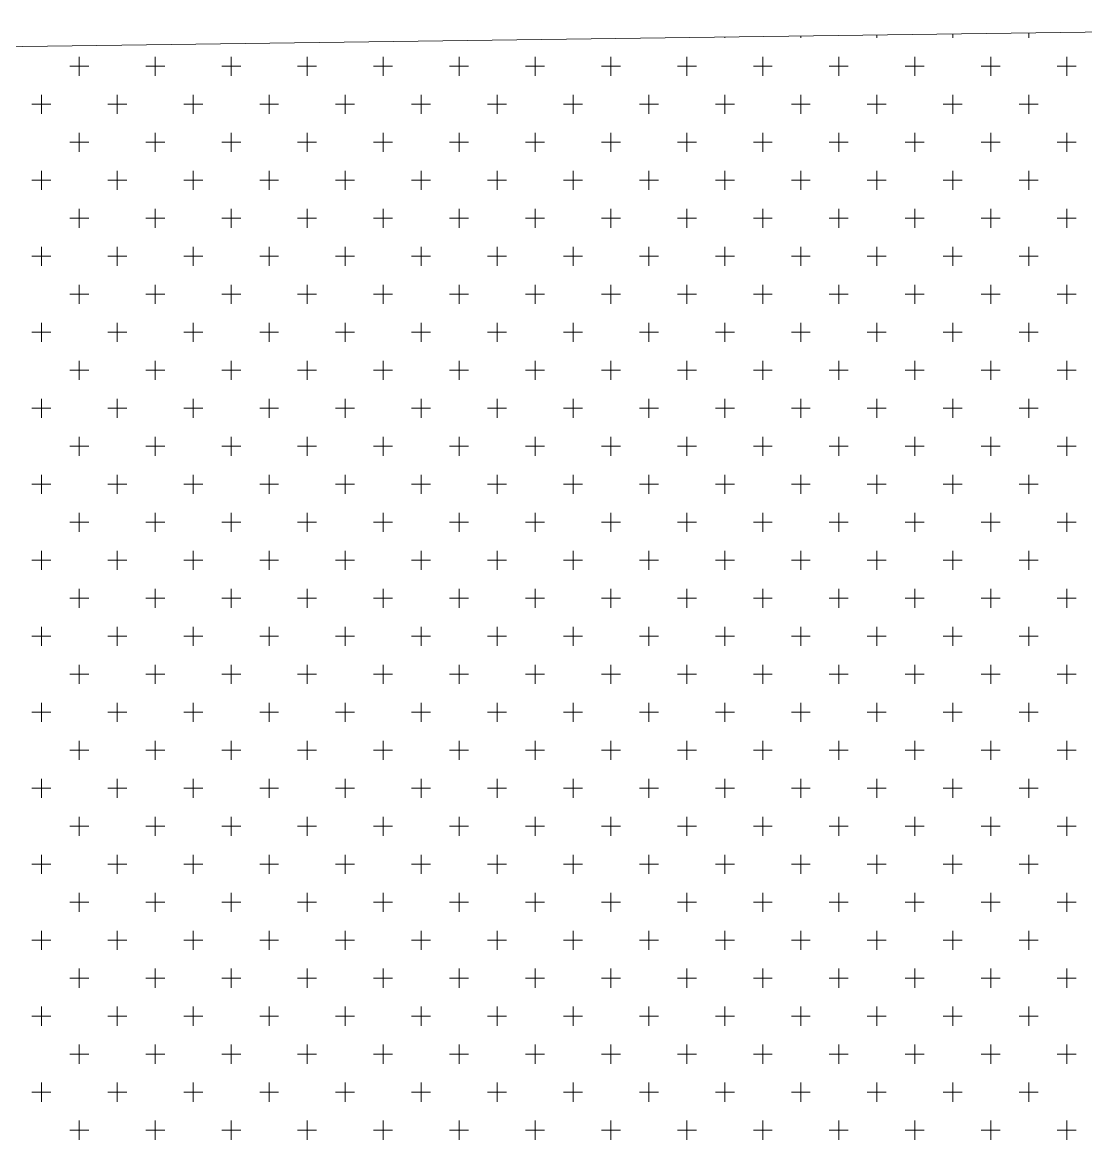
# Model space of a CAD drawing. Header units: metres. Extents: x 476631 to 477421, y 4483749 to 4484052.
# Drawn here: x 477248.7 to 477266.48, y 4484028.21 to 4484046.88 of the extents above; entities that cross this region are included whole.
import ezdxf

# ---------------------------------------------------------------- set-up
doc = ezdxf.new("R2010")
doc.units = ezdxf.units.M
doc.layers.add('PL_İDARİ_TESİS', color=163, linetype='Continuous', lineweight=0)

msp = doc.modelspace()

# ---------------------------------------------------------------- linework, layer by layer
at = {"layer": 'PL_İDARİ_TESİS', "color": 5}
msp.add_line((477226.811, 4484046.184), (477278.8, 4484046.885), dxfattribs=at)
at = {"layer": 'PL_İDARİ_TESİS', "color": 5, "linetype": 'Continuous'}
for p, q in [((477264.254, 4484046.626), (477264.254, 4484046.689)), ((477265.524, 4484046.626), (477265.524, 4484046.706)), ((477260.444, 4484046.626), (477260.444, 4484046.637)), ((477261.714, 4484046.626), (477261.714, 4484046.654)), ((477262.984, 4484046.626), (477262.984, 4484046.672)), ((477249.649, 4484045.991), (477249.649, 4484046.309)), ((477250.919, 4484045.991), (477250.919, 4484046.309)), ((477252.189, 4484045.991), (477252.189, 4484046.309)), ((477253.459, 4484045.991), (477253.459, 4484046.309)), ((477254.729, 4484045.991), (477254.729, 4484046.309)), ((477255.999, 4484045.991), (477255.999, 4484046.309)), ((477257.269, 4484045.991), (477257.269, 4484046.309)), ((477258.539, 4484045.991), (477258.539, 4484046.309)), ((477259.809, 4484045.991), (477259.809, 4484046.309)), ((477261.079, 4484045.991), (477261.079, 4484046.309)), ((477262.349, 4484045.991), (477262.349, 4484046.309)), ((477263.619, 4484045.991), (477263.619, 4484046.309)), ((477264.889, 4484045.991), (477264.889, 4484046.309)), ((477266.159, 4484045.991), (477266.159, 4484046.309)), ((477249.49, 4484046.15), (477249.807, 4484046.15)), ((477250.76, 4484046.15), (477251.077, 4484046.15)), ((477252.03, 4484046.15), (477252.347, 4484046.15)), ((477253.3, 4484046.15), (477253.617, 4484046.15)), ((477254.57, 4484046.15), (477254.887, 4484046.15)), ((477255.84, 4484046.15), (477256.157, 4484046.15)), ((477257.11, 4484046.15), (477257.427, 4484046.15)), ((477258.38, 4484046.15), (477258.697, 4484046.15)), ((477259.65, 4484046.15), (477259.967, 4484046.15)), ((477260.92, 4484046.15), (477261.237, 4484046.15)), ((477262.19, 4484046.15), (477262.507, 4484046.15)), ((477263.46, 4484046.15), (477263.777, 4484046.15)), ((477264.73, 4484046.15), (477265.047, 4484046.15)), ((477266, 4484046.15), (477266.317, 4484046.15)), ((477249.014, 4484045.356), (477249.014, 4484045.674)), ((477250.284, 4484045.356), (477250.284, 4484045.674)), ((477251.554, 4484045.356), (477251.554, 4484045.674)), ((477252.824, 4484045.356), (477252.824, 4484045.674)), ((477254.094, 4484045.356), (477254.094, 4484045.674)), ((477255.364, 4484045.356), (477255.364, 4484045.674)), ((477256.634, 4484045.356), (477256.634, 4484045.674)), ((477257.904, 4484045.356), (477257.904, 4484045.674)), ((477259.174, 4484045.356), (477259.174, 4484045.674)), ((477260.444, 4484045.356), (477260.444, 4484045.674)), ((477261.714, 4484045.356), (477261.714, 4484045.674)), ((477262.984, 4484045.356), (477262.984, 4484045.674)), ((477264.254, 4484045.356), (477264.254, 4484045.674)), ((477265.524, 4484045.356), (477265.524, 4484045.674)), ((477248.855, 4484045.515), (477249.172, 4484045.515)), ((477250.125, 4484045.515), (477250.442, 4484045.515)), ((477251.395, 4484045.515), (477251.712, 4484045.515)), ((477252.665, 4484045.515), (477252.982, 4484045.515)), ((477253.935, 4484045.515), (477254.252, 4484045.515)), ((477255.205, 4484045.515), (477255.522, 4484045.515)), ((477256.475, 4484045.515), (477256.792, 4484045.515)), ((477257.745, 4484045.515), (477258.062, 4484045.515)), ((477259.015, 4484045.515), (477259.333, 4484045.515)), ((477260.285, 4484045.515), (477260.602, 4484045.515)), ((477261.555, 4484045.515), (477261.872, 4484045.515)), ((477262.825, 4484045.515), (477263.143, 4484045.515)), ((477264.095, 4484045.515), (477264.412, 4484045.515)), ((477265.365, 4484045.515), (477265.683, 4484045.515)), ((477249.649, 4484044.721), (477249.649, 4484045.039)), ((477250.919, 4484044.721), (477250.919, 4484045.039)), ((477252.189, 4484044.721), (477252.189, 4484045.039)), ((477253.459, 4484044.721), (477253.459, 4484045.039)), ((477254.729, 4484044.721), (477254.729, 4484045.039)), ((477255.999, 4484044.721), (477255.999, 4484045.039)), ((477257.269, 4484044.721), (477257.269, 4484045.039)), ((477258.539, 4484044.721), (477258.539, 4484045.039)), ((477259.809, 4484044.721), (477259.809, 4484045.039)), ((477261.079, 4484044.721), (477261.079, 4484045.039)), ((477262.349, 4484044.721), (477262.349, 4484045.039)), ((477263.619, 4484044.721), (477263.619, 4484045.039)), ((477264.889, 4484044.721), (477264.889, 4484045.039)), ((477266.159, 4484044.721), (477266.159, 4484045.039)), ((477249.49, 4484044.88), (477249.807, 4484044.88)), ((477250.76, 4484044.88), (477251.077, 4484044.88)), ((477252.03, 4484044.88), (477252.347, 4484044.88)), ((477253.3, 4484044.88), (477253.617, 4484044.88)), ((477254.57, 4484044.88), (477254.887, 4484044.88)), ((477255.84, 4484044.88), (477256.157, 4484044.88)), ((477257.11, 4484044.88), (477257.427, 4484044.88)), ((477258.38, 4484044.88), (477258.697, 4484044.88)), ((477259.65, 4484044.88), (477259.967, 4484044.88)), ((477260.92, 4484044.88), (477261.237, 4484044.88)), ((477262.19, 4484044.88), (477262.507, 4484044.88)), ((477263.46, 4484044.88), (477263.777, 4484044.88)), ((477264.73, 4484044.88), (477265.047, 4484044.88)), ((477266, 4484044.88), (477266.317, 4484044.88)), ((477249.014, 4484044.086), (477249.014, 4484044.404)), ((477250.284, 4484044.086), (477250.284, 4484044.404)), ((477251.554, 4484044.086), (477251.554, 4484044.404)), ((477252.824, 4484044.086), (477252.824, 4484044.404)), ((477254.094, 4484044.086), (477254.094, 4484044.404)), ((477255.364, 4484044.086), (477255.364, 4484044.404)), ((477256.634, 4484044.086), (477256.634, 4484044.404)), ((477257.904, 4484044.086), (477257.904, 4484044.404)), ((477259.174, 4484044.086), (477259.174, 4484044.404)), ((477260.444, 4484044.086), (477260.444, 4484044.404)), ((477261.714, 4484044.086), (477261.714, 4484044.404)), ((477262.984, 4484044.086), (477262.984, 4484044.404)), ((477264.254, 4484044.086), (477264.254, 4484044.404)), ((477265.524, 4484044.086), (477265.524, 4484044.404)), ((477248.855, 4484044.245), (477249.172, 4484044.245)), ((477250.125, 4484044.245), (477250.442, 4484044.245)), ((477251.395, 4484044.245), (477251.712, 4484044.245)), ((477252.665, 4484044.245), (477252.982, 4484044.245)), ((477253.935, 4484044.245), (477254.252, 4484044.245)), ((477255.205, 4484044.245), (477255.522, 4484044.245)), ((477256.475, 4484044.245), (477256.792, 4484044.245)), ((477257.745, 4484044.245), (477258.062, 4484044.245)), ((477259.015, 4484044.245), (477259.333, 4484044.245)), ((477260.285, 4484044.245), (477260.602, 4484044.245)), ((477261.555, 4484044.245), (477261.872, 4484044.245)), ((477262.825, 4484044.245), (477263.143, 4484044.245)), ((477264.095, 4484044.245), (477264.412, 4484044.245)), ((477265.365, 4484044.245), (477265.683, 4484044.245)), ((477249.649, 4484043.451), (477249.649, 4484043.769)), ((477250.919, 4484043.451), (477250.919, 4484043.769)), ((477252.189, 4484043.451), (477252.189, 4484043.769)), ((477253.459, 4484043.451), (477253.459, 4484043.769)), ((477254.729, 4484043.451), (477254.729, 4484043.769)), ((477255.999, 4484043.451), (477255.999, 4484043.769)), ((477257.269, 4484043.451), (477257.269, 4484043.769)), ((477258.539, 4484043.451), (477258.539, 4484043.769)), ((477259.809, 4484043.451), (477259.809, 4484043.769)), ((477261.079, 4484043.451), (477261.079, 4484043.769)), ((477262.349, 4484043.451), (477262.349, 4484043.769)), ((477263.619, 4484043.451), (477263.619, 4484043.769)), ((477264.889, 4484043.451), (477264.889, 4484043.769)), ((477266.159, 4484043.451), (477266.159, 4484043.769)), ((477249.49, 4484043.61), (477249.807, 4484043.61)), ((477250.76, 4484043.61), (477251.077, 4484043.61)), ((477252.03, 4484043.61), (477252.347, 4484043.61)), ((477253.3, 4484043.61), (477253.617, 4484043.61)), ((477254.57, 4484043.61), (477254.887, 4484043.61)), ((477255.84, 4484043.61), (477256.157, 4484043.61)), ((477257.11, 4484043.61), (477257.427, 4484043.61)), ((477258.38, 4484043.61), (477258.697, 4484043.61)), ((477259.65, 4484043.61), (477259.967, 4484043.61)), ((477260.92, 4484043.61), (477261.237, 4484043.61)), ((477262.19, 4484043.61), (477262.507, 4484043.61)), ((477263.46, 4484043.61), (477263.777, 4484043.61)), ((477264.73, 4484043.61), (477265.047, 4484043.61)), ((477266, 4484043.61), (477266.317, 4484043.61)), ((477249.014, 4484042.816), (477249.014, 4484043.134)), ((477250.284, 4484042.816), (477250.284, 4484043.134)), ((477251.554, 4484042.816), (477251.554, 4484043.134)), ((477252.824, 4484042.816), (477252.824, 4484043.134)), ((477254.094, 4484042.816), (477254.094, 4484043.134)), ((477255.364, 4484042.816), (477255.364, 4484043.134)), ((477256.634, 4484042.816), (477256.634, 4484043.134)), ((477257.904, 4484042.816), (477257.904, 4484043.134)), ((477259.174, 4484042.816), (477259.174, 4484043.134)), ((477260.444, 4484042.816), (477260.444, 4484043.134)), ((477261.714, 4484042.816), (477261.714, 4484043.134)), ((477262.984, 4484042.816), (477262.984, 4484043.134)), ((477264.254, 4484042.816), (477264.254, 4484043.134)), ((477265.524, 4484042.816), (477265.524, 4484043.134)), ((477248.855, 4484042.975), (477249.172, 4484042.975)), ((477250.125, 4484042.975), (477250.442, 4484042.975)), ((477251.395, 4484042.975), (477251.712, 4484042.975)), ((477252.665, 4484042.975), (477252.982, 4484042.975)), ((477253.935, 4484042.975), (477254.252, 4484042.975)), ((477255.205, 4484042.975), (477255.522, 4484042.975)), ((477256.475, 4484042.975), (477256.792, 4484042.975)), ((477257.745, 4484042.975), (477258.062, 4484042.975)), ((477259.015, 4484042.975), (477259.333, 4484042.975)), ((477260.285, 4484042.975), (477260.602, 4484042.975)), ((477261.555, 4484042.975), (477261.872, 4484042.975)), ((477262.825, 4484042.975), (477263.143, 4484042.975)), ((477264.095, 4484042.975), (477264.412, 4484042.975)), ((477265.365, 4484042.975), (477265.683, 4484042.975)), ((477249.649, 4484042.181), (477249.649, 4484042.499)), ((477250.919, 4484042.181), (477250.919, 4484042.499)), ((477252.189, 4484042.181), (477252.189, 4484042.499)), ((477253.459, 4484042.181), (477253.459, 4484042.499)), ((477254.729, 4484042.181), (477254.729, 4484042.499)), ((477255.999, 4484042.181), (477255.999, 4484042.499)), ((477257.269, 4484042.181), (477257.269, 4484042.499)), ((477258.539, 4484042.181), (477258.539, 4484042.499)), ((477259.809, 4484042.181), (477259.809, 4484042.499)), ((477261.079, 4484042.181), (477261.079, 4484042.499)), ((477262.349, 4484042.181), (477262.349, 4484042.499)), ((477263.619, 4484042.181), (477263.619, 4484042.499)), ((477264.889, 4484042.181), (477264.889, 4484042.499)), ((477266.159, 4484042.181), (477266.159, 4484042.499)), ((477249.49, 4484042.34), (477249.807, 4484042.34)), ((477250.76, 4484042.34), (477251.077, 4484042.34)), ((477252.03, 4484042.34), (477252.347, 4484042.34)), ((477253.3, 4484042.34), (477253.617, 4484042.34)), ((477254.57, 4484042.34), (477254.887, 4484042.34)), ((477255.84, 4484042.34), (477256.157, 4484042.34)), ((477257.11, 4484042.34), (477257.427, 4484042.34)), ((477258.38, 4484042.34), (477258.697, 4484042.34)), ((477259.65, 4484042.34), (477259.967, 4484042.34)), ((477260.92, 4484042.34), (477261.237, 4484042.34)), ((477262.19, 4484042.34), (477262.507, 4484042.34)), ((477263.46, 4484042.34), (477263.777, 4484042.34)), ((477264.73, 4484042.34), (477265.047, 4484042.34)), ((477266, 4484042.34), (477266.317, 4484042.34)), ((477249.014, 4484041.546), (477249.014, 4484041.864)), ((477250.284, 4484041.546), (477250.284, 4484041.864)), ((477251.554, 4484041.546), (477251.554, 4484041.864)), ((477252.824, 4484041.546), (477252.824, 4484041.864)), ((477254.094, 4484041.546), (477254.094, 4484041.864)), ((477255.364, 4484041.546), (477255.364, 4484041.864)), ((477256.634, 4484041.546), (477256.634, 4484041.864)), ((477257.904, 4484041.546), (477257.904, 4484041.864)), ((477259.174, 4484041.546), (477259.174, 4484041.864)), ((477260.444, 4484041.546), (477260.444, 4484041.864)), ((477261.714, 4484041.546), (477261.714, 4484041.864)), ((477262.984, 4484041.546), (477262.984, 4484041.864)), ((477264.254, 4484041.546), (477264.254, 4484041.864)), ((477265.524, 4484041.546), (477265.524, 4484041.864)), ((477248.855, 4484041.705), (477249.172, 4484041.705)), ((477250.125, 4484041.705), (477250.442, 4484041.705)), ((477251.395, 4484041.705), (477251.712, 4484041.705)), ((477252.665, 4484041.705), (477252.982, 4484041.705)), ((477253.935, 4484041.705), (477254.252, 4484041.705)), ((477255.205, 4484041.705), (477255.522, 4484041.705)), ((477256.475, 4484041.705), (477256.792, 4484041.705)), ((477257.745, 4484041.705), (477258.062, 4484041.705)), ((477259.015, 4484041.705), (477259.333, 4484041.705)), ((477260.285, 4484041.705), (477260.602, 4484041.705)), ((477261.555, 4484041.705), (477261.872, 4484041.705)), ((477262.825, 4484041.705), (477263.143, 4484041.705)), ((477264.095, 4484041.705), (477264.412, 4484041.705)), ((477265.365, 4484041.705), (477265.683, 4484041.705)), ((477249.649, 4484040.911), (477249.649, 4484041.229)), ((477250.919, 4484040.911), (477250.919, 4484041.229)), ((477252.189, 4484040.911), (477252.189, 4484041.229)), ((477253.459, 4484040.911), (477253.459, 4484041.229)), ((477254.729, 4484040.911), (477254.729, 4484041.229)), ((477255.999, 4484040.911), (477255.999, 4484041.229)), ((477257.269, 4484040.911), (477257.269, 4484041.229)), ((477258.539, 4484040.911), (477258.539, 4484041.229)), ((477259.809, 4484040.911), (477259.809, 4484041.229)), ((477261.079, 4484040.911), (477261.079, 4484041.229)), ((477262.349, 4484040.911), (477262.349, 4484041.229)), ((477263.619, 4484040.911), (477263.619, 4484041.229)), ((477264.889, 4484040.911), (477264.889, 4484041.229)), ((477266.159, 4484040.911), (477266.159, 4484041.229)), ((477249.49, 4484041.07), (477249.807, 4484041.07)), ((477250.76, 4484041.07), (477251.077, 4484041.07)), ((477252.03, 4484041.07), (477252.347, 4484041.07)), ((477253.3, 4484041.07), (477253.617, 4484041.07)), ((477254.57, 4484041.07), (477254.887, 4484041.07)), ((477255.84, 4484041.07), (477256.157, 4484041.07)), ((477257.11, 4484041.07), (477257.427, 4484041.07)), ((477258.38, 4484041.07), (477258.697, 4484041.07)), ((477259.65, 4484041.07), (477259.967, 4484041.07)), ((477260.92, 4484041.07), (477261.237, 4484041.07)), ((477262.19, 4484041.07), (477262.507, 4484041.07)), ((477263.46, 4484041.07), (477263.777, 4484041.07)), ((477264.73, 4484041.07), (477265.047, 4484041.07)), ((477266, 4484041.07), (477266.317, 4484041.07)), ((477249.014, 4484040.276), (477249.014, 4484040.594)), ((477250.284, 4484040.276), (477250.284, 4484040.594)), ((477251.554, 4484040.276), (477251.554, 4484040.594)), ((477252.824, 4484040.276), (477252.824, 4484040.594)), ((477254.094, 4484040.276), (477254.094, 4484040.594)), ((477255.364, 4484040.276), (477255.364, 4484040.594)), ((477256.634, 4484040.276), (477256.634, 4484040.594)), ((477257.904, 4484040.276), (477257.904, 4484040.594)), ((477259.174, 4484040.276), (477259.174, 4484040.594)), ((477260.444, 4484040.276), (477260.444, 4484040.594)), ((477261.714, 4484040.276), (477261.714, 4484040.594)), ((477262.984, 4484040.276), (477262.984, 4484040.594)), ((477264.254, 4484040.276), (477264.254, 4484040.594)), ((477265.524, 4484040.276), (477265.524, 4484040.594)), ((477248.855, 4484040.435), (477249.172, 4484040.435)), ((477250.125, 4484040.435), (477250.442, 4484040.435)), ((477251.395, 4484040.435), (477251.712, 4484040.435)), ((477252.665, 4484040.435), (477252.982, 4484040.435)), ((477253.935, 4484040.435), (477254.252, 4484040.435)), ((477255.205, 4484040.435), (477255.522, 4484040.435)), ((477256.475, 4484040.435), (477256.792, 4484040.435)), ((477257.745, 4484040.435), (477258.062, 4484040.435)), ((477259.015, 4484040.435), (477259.333, 4484040.435)), ((477260.285, 4484040.435), (477260.602, 4484040.435)), ((477261.555, 4484040.435), (477261.872, 4484040.435)), ((477262.825, 4484040.435), (477263.143, 4484040.435)), ((477264.095, 4484040.435), (477264.412, 4484040.435)), ((477265.365, 4484040.435), (477265.683, 4484040.435)), ((477249.649, 4484039.641), (477249.649, 4484039.959)), ((477250.919, 4484039.641), (477250.919, 4484039.959)), ((477252.189, 4484039.641), (477252.189, 4484039.959)), ((477253.459, 4484039.641), (477253.459, 4484039.959)), ((477254.729, 4484039.641), (477254.729, 4484039.959)), ((477255.999, 4484039.641), (477255.999, 4484039.959)), ((477257.269, 4484039.641), (477257.269, 4484039.959)), ((477258.539, 4484039.641), (477258.539, 4484039.959)), ((477259.809, 4484039.641), (477259.809, 4484039.959)), ((477261.079, 4484039.641), (477261.079, 4484039.959)), ((477262.349, 4484039.641), (477262.349, 4484039.959)), ((477263.619, 4484039.641), (477263.619, 4484039.959)), ((477264.889, 4484039.641), (477264.889, 4484039.959)), ((477266.159, 4484039.641), (477266.159, 4484039.959)), ((477249.49, 4484039.8), (477249.807, 4484039.8)), ((477250.76, 4484039.8), (477251.077, 4484039.8)), ((477252.03, 4484039.8), (477252.347, 4484039.8)), ((477253.3, 4484039.8), (477253.617, 4484039.8)), ((477254.57, 4484039.8), (477254.887, 4484039.8)), ((477255.84, 4484039.8), (477256.157, 4484039.8)), ((477257.11, 4484039.8), (477257.427, 4484039.8)), ((477258.38, 4484039.8), (477258.697, 4484039.8)), ((477259.65, 4484039.8), (477259.967, 4484039.8)), ((477260.92, 4484039.8), (477261.237, 4484039.8)), ((477262.19, 4484039.8), (477262.507, 4484039.8)), ((477263.46, 4484039.8), (477263.777, 4484039.8)), ((477264.73, 4484039.8), (477265.047, 4484039.8)), ((477266, 4484039.8), (477266.317, 4484039.8)), ((477249.014, 4484039.006), (477249.014, 4484039.324)), ((477250.284, 4484039.006), (477250.284, 4484039.324)), ((477251.554, 4484039.006), (477251.554, 4484039.324)), ((477252.824, 4484039.006), (477252.824, 4484039.324)), ((477254.094, 4484039.006), (477254.094, 4484039.324)), ((477255.364, 4484039.006), (477255.364, 4484039.324)), ((477256.634, 4484039.006), (477256.634, 4484039.324)), ((477257.904, 4484039.006), (477257.904, 4484039.324)), ((477259.174, 4484039.006), (477259.174, 4484039.324)), ((477260.444, 4484039.006), (477260.444, 4484039.324)), ((477261.714, 4484039.006), (477261.714, 4484039.324)), ((477262.984, 4484039.006), (477262.984, 4484039.324)), ((477264.254, 4484039.006), (477264.254, 4484039.324)), ((477265.524, 4484039.006), (477265.524, 4484039.324)), ((477248.855, 4484039.165), (477249.172, 4484039.165)), ((477250.125, 4484039.165), (477250.442, 4484039.165)), ((477251.395, 4484039.165), (477251.712, 4484039.165)), ((477252.665, 4484039.165), (477252.982, 4484039.165)), ((477253.935, 4484039.165), (477254.252, 4484039.165)), ((477255.205, 4484039.165), (477255.522, 4484039.165)), ((477256.475, 4484039.165), (477256.792, 4484039.165)), ((477257.745, 4484039.165), (477258.062, 4484039.165)), ((477259.015, 4484039.165), (477259.333, 4484039.165)), ((477260.285, 4484039.165), (477260.602, 4484039.165)), ((477261.555, 4484039.165), (477261.872, 4484039.165)), ((477262.825, 4484039.165), (477263.143, 4484039.165)), ((477264.095, 4484039.165), (477264.412, 4484039.165)), ((477265.365, 4484039.165), (477265.683, 4484039.165)), ((477249.649, 4484038.371), (477249.649, 4484038.689)), ((477250.919, 4484038.371), (477250.919, 4484038.689)), ((477252.189, 4484038.371), (477252.189, 4484038.689)), ((477253.459, 4484038.371), (477253.459, 4484038.689)), ((477254.729, 4484038.371), (477254.729, 4484038.689)), ((477255.999, 4484038.371), (477255.999, 4484038.689)), ((477257.269, 4484038.371), (477257.269, 4484038.689)), ((477258.539, 4484038.371), (477258.539, 4484038.689)), ((477259.809, 4484038.371), (477259.809, 4484038.689)), ((477261.079, 4484038.371), (477261.079, 4484038.689)), ((477262.349, 4484038.371), (477262.349, 4484038.689)), ((477263.619, 4484038.371), (477263.619, 4484038.689)), ((477264.889, 4484038.371), (477264.889, 4484038.689)), ((477266.159, 4484038.371), (477266.159, 4484038.689)), ((477249.49, 4484038.53), (477249.807, 4484038.53)), ((477250.76, 4484038.53), (477251.077, 4484038.53)), ((477252.03, 4484038.53), (477252.347, 4484038.53)), ((477253.3, 4484038.53), (477253.617, 4484038.53)), ((477254.57, 4484038.53), (477254.887, 4484038.53)), ((477255.84, 4484038.53), (477256.157, 4484038.53)), ((477257.11, 4484038.53), (477257.427, 4484038.53)), ((477258.38, 4484038.53), (477258.697, 4484038.53)), ((477259.65, 4484038.53), (477259.967, 4484038.53)), ((477260.92, 4484038.53), (477261.237, 4484038.53)), ((477262.19, 4484038.53), (477262.507, 4484038.53)), ((477263.46, 4484038.53), (477263.777, 4484038.53)), ((477264.73, 4484038.53), (477265.047, 4484038.53)), ((477266, 4484038.53), (477266.317, 4484038.53)), ((477249.014, 4484037.736), (477249.014, 4484038.054)), ((477250.284, 4484037.736), (477250.284, 4484038.054)), ((477251.554, 4484037.736), (477251.554, 4484038.054)), ((477252.824, 4484037.736), (477252.824, 4484038.054)), ((477254.094, 4484037.736), (477254.094, 4484038.054)), ((477255.364, 4484037.736), (477255.364, 4484038.054)), ((477256.634, 4484037.736), (477256.634, 4484038.054)), ((477257.904, 4484037.736), (477257.904, 4484038.054)), ((477259.174, 4484037.736), (477259.174, 4484038.054)), ((477260.444, 4484037.736), (477260.444, 4484038.054)), ((477261.714, 4484037.736), (477261.714, 4484038.054)), ((477262.984, 4484037.736), (477262.984, 4484038.054)), ((477264.254, 4484037.736), (477264.254, 4484038.054)), ((477265.524, 4484037.736), (477265.524, 4484038.054)), ((477248.855, 4484037.895), (477249.172, 4484037.895)), ((477250.125, 4484037.895), (477250.442, 4484037.895)), ((477251.395, 4484037.895), (477251.712, 4484037.895)), ((477252.665, 4484037.895), (477252.982, 4484037.895)), ((477253.935, 4484037.895), (477254.252, 4484037.895)), ((477255.205, 4484037.895), (477255.522, 4484037.895)), ((477256.475, 4484037.895), (477256.792, 4484037.895)), ((477257.745, 4484037.895), (477258.062, 4484037.895)), ((477259.015, 4484037.895), (477259.333, 4484037.895)), ((477260.285, 4484037.895), (477260.602, 4484037.895)), ((477261.555, 4484037.895), (477261.872, 4484037.895)), ((477262.825, 4484037.895), (477263.143, 4484037.895)), ((477264.095, 4484037.895), (477264.412, 4484037.895)), ((477265.365, 4484037.895), (477265.683, 4484037.895)), ((477249.649, 4484037.101), (477249.649, 4484037.419)), ((477250.919, 4484037.101), (477250.919, 4484037.419)), ((477252.189, 4484037.101), (477252.189, 4484037.419)), ((477253.459, 4484037.101), (477253.459, 4484037.419)), ((477254.729, 4484037.101), (477254.729, 4484037.419)), ((477255.999, 4484037.101), (477255.999, 4484037.419)), ((477257.269, 4484037.101), (477257.269, 4484037.419)), ((477258.539, 4484037.101), (477258.539, 4484037.419)), ((477259.809, 4484037.101), (477259.809, 4484037.419)), ((477261.079, 4484037.101), (477261.079, 4484037.419)), ((477262.349, 4484037.101), (477262.349, 4484037.419)), ((477263.619, 4484037.101), (477263.619, 4484037.419)), ((477264.889, 4484037.101), (477264.889, 4484037.419)), ((477266.159, 4484037.101), (477266.159, 4484037.419)), ((477249.49, 4484037.26), (477249.807, 4484037.26)), ((477250.76, 4484037.26), (477251.077, 4484037.26)), ((477252.03, 4484037.26), (477252.347, 4484037.26)), ((477253.3, 4484037.26), (477253.617, 4484037.26)), ((477254.57, 4484037.26), (477254.887, 4484037.26)), ((477255.84, 4484037.26), (477256.157, 4484037.26)), ((477257.11, 4484037.26), (477257.427, 4484037.26)), ((477258.38, 4484037.26), (477258.697, 4484037.26)), ((477259.65, 4484037.26), (477259.967, 4484037.26)), ((477260.92, 4484037.26), (477261.237, 4484037.26)), ((477262.19, 4484037.26), (477262.507, 4484037.26)), ((477263.46, 4484037.26), (477263.777, 4484037.26)), ((477264.73, 4484037.26), (477265.047, 4484037.26)), ((477266, 4484037.26), (477266.317, 4484037.26)), ((477249.014, 4484036.466), (477249.014, 4484036.784)), ((477250.284, 4484036.466), (477250.284, 4484036.784)), ((477251.554, 4484036.466), (477251.554, 4484036.784)), ((477252.824, 4484036.466), (477252.824, 4484036.784)), ((477254.094, 4484036.466), (477254.094, 4484036.784)), ((477255.364, 4484036.466), (477255.364, 4484036.784)), ((477256.634, 4484036.466), (477256.634, 4484036.784)), ((477257.904, 4484036.466), (477257.904, 4484036.784)), ((477259.174, 4484036.466), (477259.174, 4484036.784)), ((477260.444, 4484036.466), (477260.444, 4484036.784)), ((477261.714, 4484036.466), (477261.714, 4484036.784)), ((477262.984, 4484036.466), (477262.984, 4484036.784)), ((477264.254, 4484036.466), (477264.254, 4484036.784)), ((477265.524, 4484036.466), (477265.524, 4484036.784)), ((477248.855, 4484036.625), (477249.172, 4484036.625)), ((477250.125, 4484036.625), (477250.442, 4484036.625)), ((477251.395, 4484036.625), (477251.712, 4484036.625)), ((477252.665, 4484036.625), (477252.982, 4484036.625)), ((477253.935, 4484036.625), (477254.252, 4484036.625)), ((477255.205, 4484036.625), (477255.522, 4484036.625)), ((477256.475, 4484036.625), (477256.792, 4484036.625)), ((477257.745, 4484036.625), (477258.062, 4484036.625)), ((477259.015, 4484036.625), (477259.333, 4484036.625)), ((477260.285, 4484036.625), (477260.602, 4484036.625)), ((477261.555, 4484036.625), (477261.872, 4484036.625)), ((477262.825, 4484036.625), (477263.143, 4484036.625)), ((477264.095, 4484036.625), (477264.412, 4484036.625)), ((477265.365, 4484036.625), (477265.683, 4484036.625)), ((477249.649, 4484035.831), (477249.649, 4484036.149)), ((477250.919, 4484035.831), (477250.919, 4484036.149)), ((477252.189, 4484035.831), (477252.189, 4484036.149)), ((477253.459, 4484035.831), (477253.459, 4484036.149)), ((477254.729, 4484035.831), (477254.729, 4484036.149)), ((477255.999, 4484035.831), (477255.999, 4484036.149)), ((477257.269, 4484035.831), (477257.269, 4484036.149)), ((477258.539, 4484035.831), (477258.539, 4484036.149)), ((477259.809, 4484035.831), (477259.809, 4484036.149)), ((477261.079, 4484035.831), (477261.079, 4484036.149)), ((477262.349, 4484035.831), (477262.349, 4484036.149)), ((477263.619, 4484035.831), (477263.619, 4484036.149)), ((477264.889, 4484035.831), (477264.889, 4484036.149)), ((477266.159, 4484035.831), (477266.159, 4484036.149)), ((477249.49, 4484035.99), (477249.807, 4484035.99)), ((477250.76, 4484035.99), (477251.077, 4484035.99)), ((477252.03, 4484035.99), (477252.347, 4484035.99)), ((477253.3, 4484035.99), (477253.617, 4484035.99)), ((477254.57, 4484035.99), (477254.887, 4484035.99)), ((477255.84, 4484035.99), (477256.157, 4484035.99)), ((477257.11, 4484035.99), (477257.427, 4484035.99)), ((477258.38, 4484035.99), (477258.697, 4484035.99)), ((477259.65, 4484035.99), (477259.967, 4484035.99)), ((477260.92, 4484035.99), (477261.237, 4484035.99)), ((477262.19, 4484035.99), (477262.507, 4484035.99)), ((477263.46, 4484035.99), (477263.777, 4484035.99)), ((477264.73, 4484035.99), (477265.047, 4484035.99)), ((477266, 4484035.99), (477266.317, 4484035.99)), ((477249.014, 4484035.196), (477249.014, 4484035.514)), ((477250.284, 4484035.196), (477250.284, 4484035.514)), ((477251.554, 4484035.196), (477251.554, 4484035.514)), ((477252.824, 4484035.196), (477252.824, 4484035.514)), ((477254.094, 4484035.196), (477254.094, 4484035.514)), ((477255.364, 4484035.196), (477255.364, 4484035.514)), ((477256.634, 4484035.196), (477256.634, 4484035.514)), ((477257.904, 4484035.196), (477257.904, 4484035.514)), ((477259.174, 4484035.196), (477259.174, 4484035.514)), ((477260.444, 4484035.196), (477260.444, 4484035.514)), ((477261.714, 4484035.196), (477261.714, 4484035.514)), ((477262.984, 4484035.196), (477262.984, 4484035.514)), ((477264.254, 4484035.196), (477264.254, 4484035.514)), ((477265.524, 4484035.196), (477265.524, 4484035.514)), ((477248.855, 4484035.355), (477249.172, 4484035.355)), ((477250.125, 4484035.355), (477250.442, 4484035.355)), ((477251.395, 4484035.355), (477251.712, 4484035.355)), ((477252.665, 4484035.355), (477252.982, 4484035.355)), ((477253.935, 4484035.355), (477254.252, 4484035.355)), ((477255.205, 4484035.355), (477255.522, 4484035.355)), ((477256.475, 4484035.355), (477256.792, 4484035.355)), ((477257.745, 4484035.355), (477258.062, 4484035.355)), ((477259.015, 4484035.355), (477259.333, 4484035.355)), ((477260.285, 4484035.355), (477260.602, 4484035.355)), ((477261.555, 4484035.355), (477261.872, 4484035.355)), ((477262.825, 4484035.355), (477263.143, 4484035.355)), ((477264.095, 4484035.355), (477264.412, 4484035.355)), ((477265.365, 4484035.355), (477265.683, 4484035.355)), ((477249.649, 4484034.561), (477249.649, 4484034.879)), ((477250.919, 4484034.561), (477250.919, 4484034.879)), ((477252.189, 4484034.561), (477252.189, 4484034.879)), ((477253.459, 4484034.561), (477253.459, 4484034.879)), ((477254.729, 4484034.561), (477254.729, 4484034.879)), ((477255.999, 4484034.561), (477255.999, 4484034.879)), ((477257.269, 4484034.561), (477257.269, 4484034.879)), ((477258.539, 4484034.561), (477258.539, 4484034.879)), ((477259.809, 4484034.561), (477259.809, 4484034.879)), ((477261.079, 4484034.561), (477261.079, 4484034.879)), ((477262.349, 4484034.561), (477262.349, 4484034.879)), ((477263.619, 4484034.561), (477263.619, 4484034.879)), ((477264.889, 4484034.561), (477264.889, 4484034.879)), ((477266.159, 4484034.561), (477266.159, 4484034.879)), ((477249.49, 4484034.72), (477249.807, 4484034.72)), ((477250.76, 4484034.72), (477251.077, 4484034.72)), ((477252.03, 4484034.72), (477252.347, 4484034.72)), ((477253.3, 4484034.72), (477253.617, 4484034.72)), ((477254.57, 4484034.72), (477254.887, 4484034.72)), ((477255.84, 4484034.72), (477256.157, 4484034.72)), ((477257.11, 4484034.72), (477257.427, 4484034.72)), ((477258.38, 4484034.72), (477258.697, 4484034.72)), ((477259.65, 4484034.72), (477259.967, 4484034.72)), ((477260.92, 4484034.72), (477261.237, 4484034.72)), ((477262.19, 4484034.72), (477262.507, 4484034.72)), ((477263.46, 4484034.72), (477263.777, 4484034.72)), ((477264.73, 4484034.72), (477265.047, 4484034.72)), ((477266, 4484034.72), (477266.317, 4484034.72)), ((477249.014, 4484033.926), (477249.014, 4484034.244)), ((477250.284, 4484033.926), (477250.284, 4484034.244)), ((477251.554, 4484033.926), (477251.554, 4484034.244)), ((477252.824, 4484033.926), (477252.824, 4484034.244)), ((477254.094, 4484033.926), (477254.094, 4484034.244)), ((477255.364, 4484033.926), (477255.364, 4484034.244)), ((477256.634, 4484033.926), (477256.634, 4484034.244)), ((477257.904, 4484033.926), (477257.904, 4484034.244)), ((477259.174, 4484033.926), (477259.174, 4484034.244)), ((477260.444, 4484033.926), (477260.444, 4484034.244)), ((477261.714, 4484033.926), (477261.714, 4484034.244)), ((477262.984, 4484033.926), (477262.984, 4484034.244)), ((477264.254, 4484033.926), (477264.254, 4484034.244)), ((477265.524, 4484033.926), (477265.524, 4484034.244)), ((477248.855, 4484034.085), (477249.172, 4484034.085)), ((477250.125, 4484034.085), (477250.442, 4484034.085)), ((477251.395, 4484034.085), (477251.712, 4484034.085)), ((477252.665, 4484034.085), (477252.982, 4484034.085)), ((477253.935, 4484034.085), (477254.252, 4484034.085)), ((477255.205, 4484034.085), (477255.522, 4484034.085)), ((477256.475, 4484034.085), (477256.792, 4484034.085)), ((477257.745, 4484034.085), (477258.062, 4484034.085)), ((477259.015, 4484034.085), (477259.333, 4484034.085)), ((477260.285, 4484034.085), (477260.602, 4484034.085)), ((477261.555, 4484034.085), (477261.872, 4484034.085)), ((477262.825, 4484034.085), (477263.143, 4484034.085)), ((477264.095, 4484034.085), (477264.412, 4484034.085)), ((477265.365, 4484034.085), (477265.683, 4484034.085)), ((477249.649, 4484033.291), (477249.649, 4484033.609)), ((477250.919, 4484033.291), (477250.919, 4484033.609)), ((477252.189, 4484033.291), (477252.189, 4484033.609)), ((477253.459, 4484033.291), (477253.459, 4484033.609)), ((477254.729, 4484033.291), (477254.729, 4484033.609)), ((477255.999, 4484033.291), (477255.999, 4484033.609)), ((477257.269, 4484033.291), (477257.269, 4484033.609)), ((477258.539, 4484033.291), (477258.539, 4484033.609)), ((477259.809, 4484033.291), (477259.809, 4484033.609)), ((477261.079, 4484033.291), (477261.079, 4484033.609)), ((477262.349, 4484033.291), (477262.349, 4484033.609)), ((477263.619, 4484033.291), (477263.619, 4484033.609)), ((477264.889, 4484033.291), (477264.889, 4484033.609)), ((477266.159, 4484033.291), (477266.159, 4484033.609)), ((477249.49, 4484033.45), (477249.807, 4484033.45)), ((477250.76, 4484033.45), (477251.077, 4484033.45)), ((477252.03, 4484033.45), (477252.347, 4484033.45)), ((477253.3, 4484033.45), (477253.617, 4484033.45)), ((477254.57, 4484033.45), (477254.887, 4484033.45)), ((477255.84, 4484033.45), (477256.157, 4484033.45)), ((477257.11, 4484033.45), (477257.427, 4484033.45)), ((477258.38, 4484033.45), (477258.697, 4484033.45)), ((477259.65, 4484033.45), (477259.967, 4484033.45)), ((477260.92, 4484033.45), (477261.237, 4484033.45)), ((477262.19, 4484033.45), (477262.507, 4484033.45)), ((477263.46, 4484033.45), (477263.777, 4484033.45)), ((477264.73, 4484033.45), (477265.047, 4484033.45)), ((477266, 4484033.45), (477266.317, 4484033.45)), ((477249.014, 4484032.656), (477249.014, 4484032.974)), ((477250.284, 4484032.656), (477250.284, 4484032.974)), ((477251.554, 4484032.656), (477251.554, 4484032.974)), ((477252.824, 4484032.656), (477252.824, 4484032.974)), ((477254.094, 4484032.656), (477254.094, 4484032.974)), ((477255.364, 4484032.656), (477255.364, 4484032.974)), ((477256.634, 4484032.656), (477256.634, 4484032.974)), ((477257.904, 4484032.656), (477257.904, 4484032.974)), ((477259.174, 4484032.656), (477259.174, 4484032.974)), ((477260.444, 4484032.656), (477260.444, 4484032.974)), ((477261.714, 4484032.656), (477261.714, 4484032.974)), ((477262.984, 4484032.656), (477262.984, 4484032.974)), ((477264.254, 4484032.656), (477264.254, 4484032.974)), ((477265.524, 4484032.656), (477265.524, 4484032.974)), ((477248.855, 4484032.815), (477249.172, 4484032.815)), ((477250.125, 4484032.815), (477250.442, 4484032.815)), ((477251.395, 4484032.815), (477251.712, 4484032.815)), ((477252.665, 4484032.815), (477252.982, 4484032.815)), ((477253.935, 4484032.815), (477254.252, 4484032.815)), ((477255.205, 4484032.815), (477255.522, 4484032.815)), ((477256.475, 4484032.815), (477256.792, 4484032.815)), ((477257.745, 4484032.815), (477258.062, 4484032.815)), ((477259.015, 4484032.815), (477259.333, 4484032.815)), ((477260.285, 4484032.815), (477260.602, 4484032.815)), ((477261.555, 4484032.815), (477261.872, 4484032.815)), ((477262.825, 4484032.815), (477263.143, 4484032.815)), ((477264.095, 4484032.815), (477264.412, 4484032.815)), ((477265.365, 4484032.815), (477265.683, 4484032.815)), ((477249.649, 4484032.021), (477249.649, 4484032.339)), ((477250.919, 4484032.021), (477250.919, 4484032.339)), ((477252.189, 4484032.021), (477252.189, 4484032.339)), ((477253.459, 4484032.021), (477253.459, 4484032.339)), ((477254.729, 4484032.021), (477254.729, 4484032.339)), ((477255.999, 4484032.021), (477255.999, 4484032.339)), ((477257.269, 4484032.021), (477257.269, 4484032.339)), ((477258.539, 4484032.021), (477258.539, 4484032.339)), ((477259.809, 4484032.021), (477259.809, 4484032.339)), ((477261.079, 4484032.021), (477261.079, 4484032.339)), ((477262.349, 4484032.021), (477262.349, 4484032.339)), ((477263.619, 4484032.021), (477263.619, 4484032.339)), ((477264.889, 4484032.021), (477264.889, 4484032.339)), ((477266.159, 4484032.021), (477266.159, 4484032.339)), ((477249.49, 4484032.18), (477249.807, 4484032.18)), ((477250.76, 4484032.18), (477251.077, 4484032.18)), ((477252.03, 4484032.18), (477252.347, 4484032.18)), ((477253.3, 4484032.18), (477253.617, 4484032.18)), ((477254.57, 4484032.18), (477254.887, 4484032.18)), ((477255.84, 4484032.18), (477256.157, 4484032.18)), ((477257.11, 4484032.18), (477257.427, 4484032.18)), ((477258.38, 4484032.18), (477258.697, 4484032.18)), ((477259.65, 4484032.18), (477259.967, 4484032.18)), ((477260.92, 4484032.18), (477261.237, 4484032.18)), ((477262.19, 4484032.18), (477262.507, 4484032.18)), ((477263.46, 4484032.18), (477263.777, 4484032.18)), ((477264.73, 4484032.18), (477265.047, 4484032.18)), ((477266, 4484032.18), (477266.317, 4484032.18)), ((477249.014, 4484031.386), (477249.014, 4484031.704)), ((477250.284, 4484031.386), (477250.284, 4484031.704)), ((477251.554, 4484031.386), (477251.554, 4484031.704)), ((477252.824, 4484031.386), (477252.824, 4484031.704)), ((477254.094, 4484031.386), (477254.094, 4484031.704)), ((477255.364, 4484031.386), (477255.364, 4484031.704)), ((477256.634, 4484031.386), (477256.634, 4484031.704)), ((477257.904, 4484031.386), (477257.904, 4484031.704)), ((477259.174, 4484031.386), (477259.174, 4484031.704)), ((477260.444, 4484031.386), (477260.444, 4484031.704)), ((477261.714, 4484031.386), (477261.714, 4484031.704)), ((477262.984, 4484031.386), (477262.984, 4484031.704)), ((477264.254, 4484031.386), (477264.254, 4484031.704)), ((477265.524, 4484031.386), (477265.524, 4484031.704)), ((477248.855, 4484031.545), (477249.172, 4484031.545)), ((477250.125, 4484031.545), (477250.442, 4484031.545)), ((477251.395, 4484031.545), (477251.712, 4484031.545)), ((477252.665, 4484031.545), (477252.982, 4484031.545)), ((477253.935, 4484031.545), (477254.252, 4484031.545)), ((477255.205, 4484031.545), (477255.522, 4484031.545)), ((477256.475, 4484031.545), (477256.792, 4484031.545)), ((477257.745, 4484031.545), (477258.062, 4484031.545)), ((477259.015, 4484031.545), (477259.333, 4484031.545)), ((477260.285, 4484031.545), (477260.602, 4484031.545)), ((477261.555, 4484031.545), (477261.872, 4484031.545)), ((477262.825, 4484031.545), (477263.143, 4484031.545)), ((477264.095, 4484031.545), (477264.412, 4484031.545)), ((477265.365, 4484031.545), (477265.683, 4484031.545)), ((477249.649, 4484030.751), (477249.649, 4484031.069)), ((477250.919, 4484030.751), (477250.919, 4484031.069)), ((477252.189, 4484030.751), (477252.189, 4484031.069)), ((477253.459, 4484030.751), (477253.459, 4484031.069)), ((477254.729, 4484030.751), (477254.729, 4484031.069)), ((477255.999, 4484030.751), (477255.999, 4484031.069)), ((477257.269, 4484030.751), (477257.269, 4484031.069)), ((477258.539, 4484030.751), (477258.539, 4484031.069)), ((477259.809, 4484030.751), (477259.809, 4484031.069)), ((477261.079, 4484030.751), (477261.079, 4484031.069)), ((477262.349, 4484030.751), (477262.349, 4484031.069)), ((477263.619, 4484030.751), (477263.619, 4484031.069)), ((477264.889, 4484030.751), (477264.889, 4484031.069)), ((477266.159, 4484030.751), (477266.159, 4484031.069)), ((477249.49, 4484030.91), (477249.807, 4484030.91)), ((477250.76, 4484030.91), (477251.077, 4484030.91)), ((477252.03, 4484030.91), (477252.347, 4484030.91)), ((477253.3, 4484030.91), (477253.617, 4484030.91)), ((477254.57, 4484030.91), (477254.887, 4484030.91)), ((477255.84, 4484030.91), (477256.157, 4484030.91)), ((477257.11, 4484030.91), (477257.427, 4484030.91)), ((477258.38, 4484030.91), (477258.697, 4484030.91)), ((477259.65, 4484030.91), (477259.967, 4484030.91)), ((477260.92, 4484030.91), (477261.237, 4484030.91)), ((477262.19, 4484030.91), (477262.507, 4484030.91)), ((477263.46, 4484030.91), (477263.777, 4484030.91)), ((477264.73, 4484030.91), (477265.047, 4484030.91)), ((477266, 4484030.91), (477266.317, 4484030.91)), ((477249.014, 4484030.116), (477249.014, 4484030.434)), ((477250.284, 4484030.116), (477250.284, 4484030.434)), ((477251.554, 4484030.116), (477251.554, 4484030.434)), ((477252.824, 4484030.116), (477252.824, 4484030.434)), ((477254.094, 4484030.116), (477254.094, 4484030.434)), ((477255.364, 4484030.116), (477255.364, 4484030.434)), ((477256.634, 4484030.116), (477256.634, 4484030.434)), ((477257.904, 4484030.116), (477257.904, 4484030.434)), ((477259.174, 4484030.116), (477259.174, 4484030.434)), ((477260.444, 4484030.116), (477260.444, 4484030.434)), ((477261.714, 4484030.116), (477261.714, 4484030.434)), ((477262.984, 4484030.116), (477262.984, 4484030.434)), ((477264.254, 4484030.116), (477264.254, 4484030.434)), ((477265.524, 4484030.116), (477265.524, 4484030.434)), ((477248.855, 4484030.275), (477249.172, 4484030.275)), ((477250.125, 4484030.275), (477250.442, 4484030.275)), ((477251.395, 4484030.275), (477251.712, 4484030.275)), ((477252.665, 4484030.275), (477252.982, 4484030.275)), ((477253.935, 4484030.275), (477254.252, 4484030.275)), ((477255.205, 4484030.275), (477255.522, 4484030.275)), ((477256.475, 4484030.275), (477256.792, 4484030.275)), ((477257.745, 4484030.275), (477258.062, 4484030.275)), ((477259.015, 4484030.275), (477259.333, 4484030.275)), ((477260.285, 4484030.275), (477260.602, 4484030.275)), ((477261.555, 4484030.275), (477261.872, 4484030.275)), ((477262.825, 4484030.275), (477263.143, 4484030.275)), ((477264.095, 4484030.275), (477264.412, 4484030.275)), ((477265.365, 4484030.275), (477265.683, 4484030.275)), ((477249.649, 4484029.481), (477249.649, 4484029.799)), ((477250.919, 4484029.481), (477250.919, 4484029.799)), ((477252.189, 4484029.481), (477252.189, 4484029.799)), ((477253.459, 4484029.481), (477253.459, 4484029.799)), ((477254.729, 4484029.481), (477254.729, 4484029.799)), ((477255.999, 4484029.481), (477255.999, 4484029.799)), ((477257.269, 4484029.481), (477257.269, 4484029.799)), ((477258.539, 4484029.481), (477258.539, 4484029.799)), ((477259.809, 4484029.481), (477259.809, 4484029.799)), ((477261.079, 4484029.481), (477261.079, 4484029.799)), ((477262.349, 4484029.481), (477262.349, 4484029.799)), ((477263.619, 4484029.481), (477263.619, 4484029.799)), ((477264.889, 4484029.481), (477264.889, 4484029.799)), ((477266.159, 4484029.481), (477266.159, 4484029.799)), ((477249.49, 4484029.64), (477249.807, 4484029.64)), ((477250.76, 4484029.64), (477251.077, 4484029.64)), ((477252.03, 4484029.64), (477252.347, 4484029.64)), ((477253.3, 4484029.64), (477253.617, 4484029.64)), ((477254.57, 4484029.64), (477254.887, 4484029.64)), ((477255.84, 4484029.64), (477256.157, 4484029.64)), ((477257.11, 4484029.64), (477257.427, 4484029.64)), ((477258.38, 4484029.64), (477258.697, 4484029.64)), ((477259.65, 4484029.64), (477259.967, 4484029.64)), ((477260.92, 4484029.64), (477261.237, 4484029.64)), ((477262.19, 4484029.64), (477262.507, 4484029.64)), ((477263.46, 4484029.64), (477263.777, 4484029.64)), ((477264.73, 4484029.64), (477265.047, 4484029.64)), ((477266, 4484029.64), (477266.317, 4484029.64)), ((477249.014, 4484028.846), (477249.014, 4484029.164)), ((477250.284, 4484028.846), (477250.284, 4484029.164)), ((477251.554, 4484028.846), (477251.554, 4484029.164)), ((477252.824, 4484028.846), (477252.824, 4484029.164)), ((477254.094, 4484028.846), (477254.094, 4484029.164)), ((477255.364, 4484028.846), (477255.364, 4484029.164)), ((477256.634, 4484028.846), (477256.634, 4484029.164)), ((477257.904, 4484028.846), (477257.904, 4484029.164)), ((477259.174, 4484028.846), (477259.174, 4484029.164)), ((477260.444, 4484028.846), (477260.444, 4484029.164)), ((477261.714, 4484028.846), (477261.714, 4484029.164)), ((477262.984, 4484028.846), (477262.984, 4484029.164)), ((477264.254, 4484028.846), (477264.254, 4484029.164)), ((477265.524, 4484028.846), (477265.524, 4484029.164)), ((477248.855, 4484029.005), (477249.172, 4484029.005)), ((477250.125, 4484029.005), (477250.442, 4484029.005)), ((477251.395, 4484029.005), (477251.712, 4484029.005)), ((477252.665, 4484029.005), (477252.982, 4484029.005)), ((477253.935, 4484029.005), (477254.252, 4484029.005)), ((477255.205, 4484029.005), (477255.522, 4484029.005)), ((477256.475, 4484029.005), (477256.792, 4484029.005)), ((477257.745, 4484029.005), (477258.062, 4484029.005)), ((477259.015, 4484029.005), (477259.333, 4484029.005)), ((477260.285, 4484029.005), (477260.602, 4484029.005)), ((477261.555, 4484029.005), (477261.872, 4484029.005)), ((477262.825, 4484029.005), (477263.143, 4484029.005)), ((477264.095, 4484029.005), (477264.412, 4484029.005)), ((477265.365, 4484029.005), (477265.683, 4484029.005)), ((477249.649, 4484028.211), (477249.649, 4484028.529)), ((477250.919, 4484028.211), (477250.919, 4484028.529)), ((477252.189, 4484028.211), (477252.189, 4484028.529)), ((477253.459, 4484028.211), (477253.459, 4484028.529)), ((477254.729, 4484028.211), (477254.729, 4484028.529)), ((477255.999, 4484028.211), (477255.999, 4484028.529)), ((477257.269, 4484028.211), (477257.269, 4484028.529)), ((477258.539, 4484028.211), (477258.539, 4484028.529)), ((477259.809, 4484028.211), (477259.809, 4484028.529)), ((477261.079, 4484028.211), (477261.079, 4484028.529)), ((477262.349, 4484028.211), (477262.349, 4484028.529)), ((477263.619, 4484028.211), (477263.619, 4484028.529)), ((477264.889, 4484028.211), (477264.889, 4484028.529)), ((477266.159, 4484028.211), (477266.159, 4484028.529)), ((477249.49, 4484028.37), (477249.807, 4484028.37)), ((477250.76, 4484028.37), (477251.077, 4484028.37)), ((477252.03, 4484028.37), (477252.347, 4484028.37)), ((477253.3, 4484028.37), (477253.617, 4484028.37)), ((477254.57, 4484028.37), (477254.887, 4484028.37)), ((477255.84, 4484028.37), (477256.157, 4484028.37)), ((477257.11, 4484028.37), (477257.427, 4484028.37)), ((477258.38, 4484028.37), (477258.697, 4484028.37)), ((477259.65, 4484028.37), (477259.967, 4484028.37)), ((477260.92, 4484028.37), (477261.237, 4484028.37)), ((477262.19, 4484028.37), (477262.507, 4484028.37)), ((477263.46, 4484028.37), (477263.777, 4484028.37)), ((477264.73, 4484028.37), (477265.047, 4484028.37)), ((477266, 4484028.37), (477266.317, 4484028.37))]:
    msp.add_line(p, q, dxfattribs=at)

doc.saveas('drawing.dxf')
